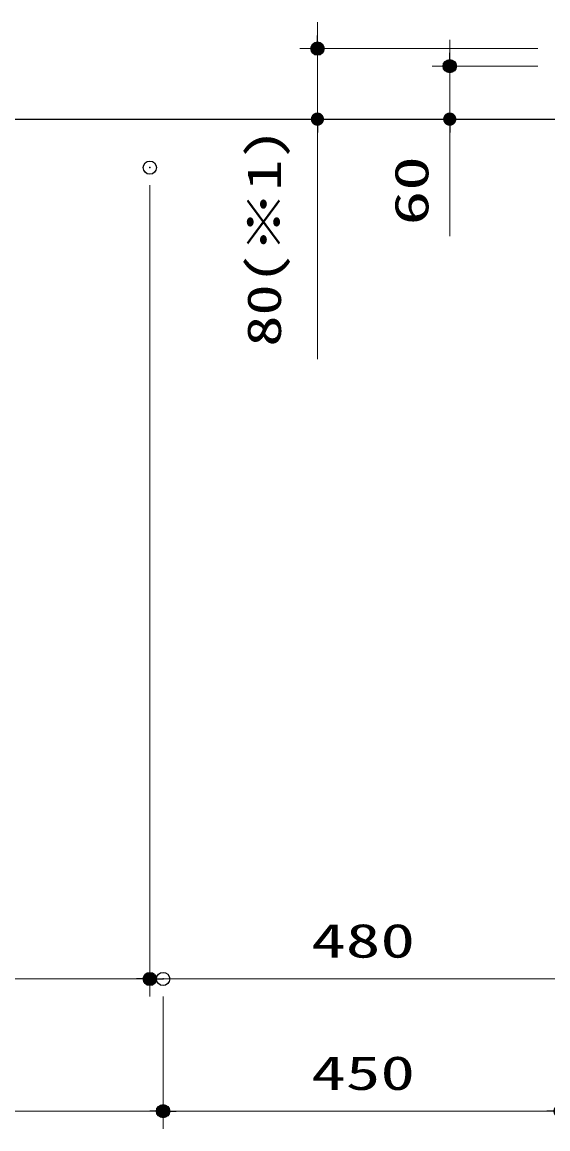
# Model space of a CAD drawing. Units: millimetres, scale not verified. Extents: x -9797 to 9797, y -4555 to 4555.
# Drawn here: x -7103 to -6507, y -3006 to -1751 of the extents above; entities that cross this region are included whole.
import ezdxf
from ezdxf.enums import TextEntityAlignment as Align

# ---------------------------------------------------------------- set-up
doc = ezdxf.new("R2010")
doc.units = ezdxf.units.MM
doc.header["$LTSCALE"] = 30
doc.header["$PDMODE"] = 32
doc.header["$PDSIZE"] = 15
for name, color, linetype, lineweight in [('0-2_寸法ﾚｲﾔｰ', 30, 'Continuous', 13), ('0-3_0', 7, 'Continuous', 25), ('0-4_DEFPOINTS', 7, 'Continuous', 25), ('0-5_KABE', 4, 'Continuous', 25)]:
    doc.layers.add(name, color=color, linetype=linetype, lineweight=lineweight)
doc.styles.add('ＭＳ ゴシック', font='')
doc.styles.get('ＭＳ ゴシック').set_extended_font_data('MS Gothic')

# ---------------------------------------------------------------- blocks, each defined once
blk = doc.blocks.new('_DOT')
at = {"layer": '0-3_0', "color": 30}
blk.add_line((-15, 0), (-30, 0), dxfattribs=at)
for points in [[(0, 0), (-15, 0), (-14.88, 1.88)], [(0, 0), (-14.88, -1.88), (-15, 0)], [(0, 0), (-14.88, 1.88), (-14.53, 3.73)], [(0, 0), (-14.53, -3.73), (-14.88, -1.88)], [(0, 0), (-14.53, 3.73), (-13.95, 5.52)], [(0, 0), (-13.95, -5.52), (-14.53, -3.73)], [(0, 0), (-13.95, 5.52), (-13.14, 7.23)], [(0, 0), (-13.14, -7.23), (-13.95, -5.52)], [(0, 0), (-13.14, 7.23), (-12.14, 8.82)], [(0, 0), (-12.14, -8.82), (-13.14, -7.23)], [(0, 0), (-12.14, 8.82), (-10.93, 10.27)], [(0, 0), (-10.93, -10.27), (-12.14, -8.82)], [(0, 0), (-10.93, 10.27), (-9.56, 11.56)], [(0, 0), (-9.56, -11.56), (-10.93, -10.27)], [(0, 0), (-9.56, 11.56), (-8.04, 12.66)], [(0, 0), (-8.04, -12.66), (-9.56, -11.56)], [(0, 0), (-8.04, 12.66), (-6.39, 13.57)], [(0, 0), (-6.39, -13.57), (-8.04, -12.66)], [(0, 0), (-6.39, 13.57), (-4.64, 14.27)], [(0, 0), (-4.64, -14.27), (-6.39, -13.57)], [(0, 0), (-4.64, 14.27), (-2.81, 14.73)], [(0, 0), (-2.81, -14.73), (-4.64, -14.27)], [(0, 0), (-2.81, 14.73), (-0.94, 14.97)], [(0, 0), (-0.94, -14.97), (-2.81, -14.73)], [(0, 0), (-0.94, 14.97), (0.94, 14.97)], [(0, 0), (0.94, -14.97), (-0.94, -14.97)], [(0, 0), (0.94, 14.97), (2.81, 14.73)], [(0, 0), (2.81, 14.73), (4.64, 14.27)], [(0, 0), (4.64, 14.27), (6.39, 13.57)], [(0, 0), (6.39, 13.57), (8.04, 12.66)], [(0, 0), (8.04, 12.66), (9.56, 11.56)], [(0, 0), (9.56, 11.56), (10.93, 10.27)], [(0, 0), (10.93, 10.27), (12.14, 8.82)], [(0, 0), (12.14, 8.82), (13.14, 7.23)], [(0, 0), (13.14, 7.23), (13.95, 5.52)], [(0, 0), (13.95, 5.52), (14.53, 3.73)], [(0, 0), (14.53, 3.73), (14.88, 1.88)], [(0, 0), (14.88, 1.88), (15, 0)], [(0, 0), (2.81, -14.73), (0.94, -14.97)], [(0, 0), (4.64, -14.27), (2.81, -14.73)], [(0, 0), (6.39, -13.57), (4.64, -14.27)], [(0, 0), (8.04, -12.66), (6.39, -13.57)], [(0, 0), (9.56, -11.56), (8.04, -12.66)], [(0, 0), (10.93, -10.27), (9.56, -11.56)], [(0, 0), (12.14, -8.82), (10.93, -10.27)], [(0, 0), (13.14, -7.23), (12.14, -8.82)], [(0, 0), (13.95, -5.52), (13.14, -7.23)], [(0, 0), (14.53, -3.73), (13.95, -5.52)], [(0, 0), (14.88, -1.88), (14.53, -3.73)], [(0, 0), (15, 0), (14.88, -1.88)]]:
    blk.add_solid(points, dxfattribs=at)

msp = doc.modelspace()

# ---------------------------------------------------------------- linework, layer by layer
at = {"layer": '0-2_寸法ﾚｲﾔｰ'}
for p, q in [((-6768.51, -1765.93), (-6768.51, -1750.93)), ((-6518.51, -1780.93), (-6788.51, -1780.93)), ((-6768.51, -1860.93), (-6768.51, -1780.93)), ((-6618.51, -1785.93), (-6618.51, -1770.93)), ((-6518.51, -1800.93), (-6638.51, -1800.93)), ((-6618.51, -1860.93), (-6618.51, -1800.93)), ((-6518.51, -1860.93), (-6788.51, -1860.93)), ((-6768.51, -1860.93), (-6768.51, -2133.21)), ((-6518.51, -1860.93), (-6638.51, -1860.93)), ((-6618.51, -1860.93), (-6618.51, -1993.78)), ((-6768.51, -1875.93), (-6768.51, -1890.93)), ((-6618.51, -1875.93), (-6618.51, -1890.93)), ((-6958.51, -1935.93), (-6958.51, -2855.93)), ((-6958.51, -1935.93), (-6958.51, -2855.93)), ((-7963.51, -2835.93), (-6973.51, -2835.93)), ((-6493.51, -2835.93), (-6943.51, -2835.93)), ((-6943.51, -2855.93), (-6943.51, -3005.93)), ((-6943.51, -2855.93), (-6943.51, -3005.93)), ((-7978.51, -2985.93), (-6958.51, -2985.93)), ((-6508.51, -2985.93), (-6928.51, -2985.93))]:
    msp.add_line(p, q, dxfattribs=at)
at = {"layer": '0-4_DEFPOINTS'}
for p in [(-6768.51, -1780.93), (-6618.51, -1800.93), (-6958.51, -1915.93), (-6958.51, -1915.93), (-6958.51, -2835.93), (-6958.51, -2835.93), (-6943.51, -2835.93), (-6943.51, -2985.93), (-6943.51, -2985.93)]:
    msp.add_point(p, dxfattribs=at)
at = {"layer": '0-5_KABE'}
msp.add_line((-8158.51, -1860.93), (-5458.51, -1860.93), dxfattribs=at)

# ---------------------------------------------------------------- block references
at = {"layer": '0-2_寸法ﾚｲﾔｰ', "xscale": 0.5, "yscale": 0.5}
for p, rotation in [((-6768.51, -1780.93), 270), ((-6618.51, -1800.93), 270), ((-6768.51, -1860.93), 90), ((-6618.51, -1860.93), 90), ((-6958.51, -2835.93), 180), ((-6943.51, -2985.93), 180)]:
    msp.add_blockref('_DOT', p, dxfattribs=dict(at, rotation=rotation))
for p in [(-6958.51, -2835.93), (-6943.51, -2985.93), (-6493.51, -2985.93)]:
    msp.add_blockref('_DOT', p, dxfattribs=at)

# ---------------------------------------------------------------- texts
at = {"layer": '0-2_寸法ﾚｲﾔｰ', "style": 'ＭＳ ゴシック'}
for s, height, width, p in [('80(※1)', 38.48, 1.35, (-6798.26, -2118.93)), ('60', 38.49, 1.5, (-6631.11, -1981.4))]:
    msp.add_text(s, height=height, rotation=90, dxfattribs=dict(at, width=width)).set_placement(p, align=Align.BOTTOM_LEFT)
at = {"layer": '0-2_寸法ﾚｲﾔｰ', "style": 'ＭＳ ゴシック', "width": 1.5}
for s, p in [('480', (-6775.66, -2823.33)), ('450', (-6775.66, -2973.33))]:
    msp.add_text(s, height=38.49, dxfattribs=at).set_placement(p, align=Align.BOTTOM_LEFT)

doc.saveas('drawing.dxf')
